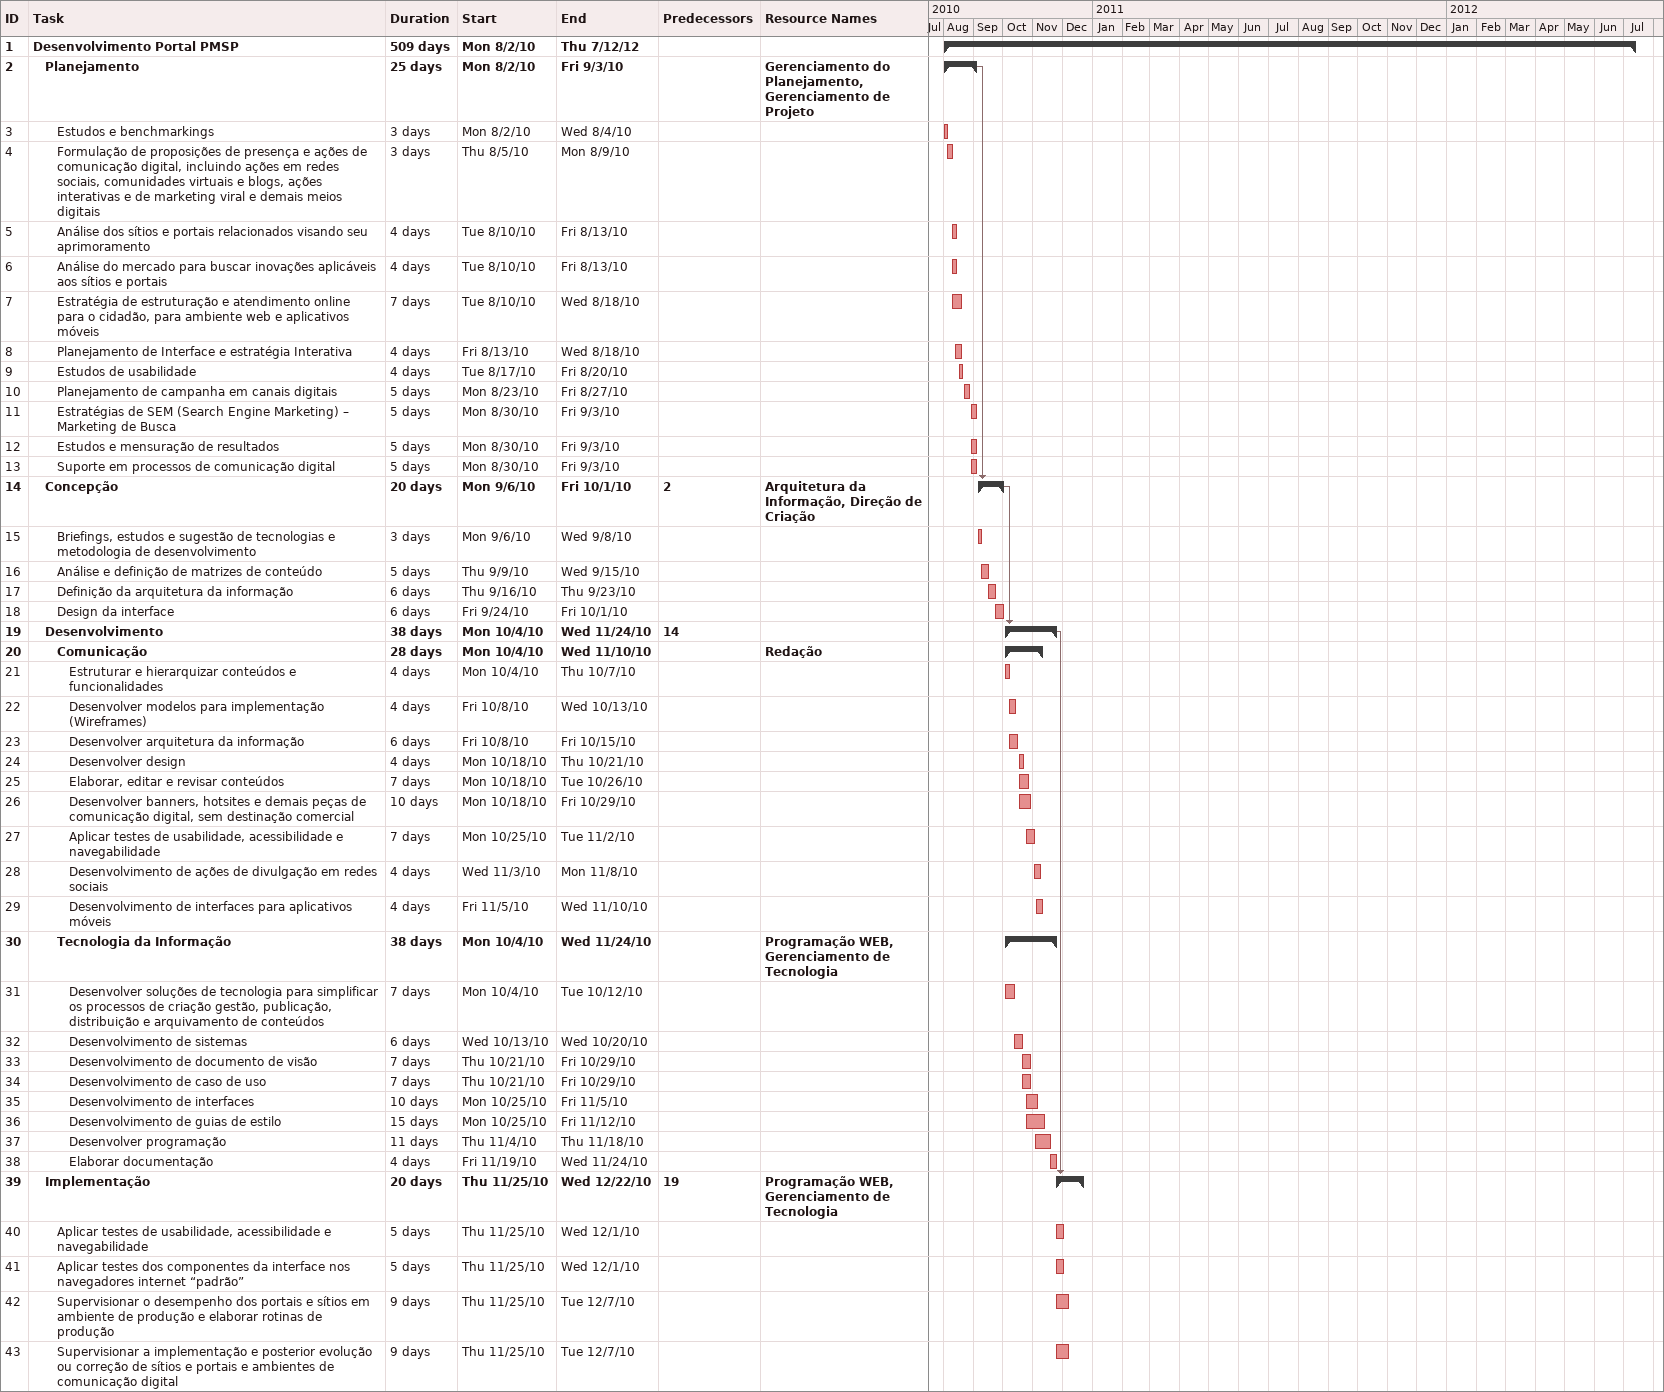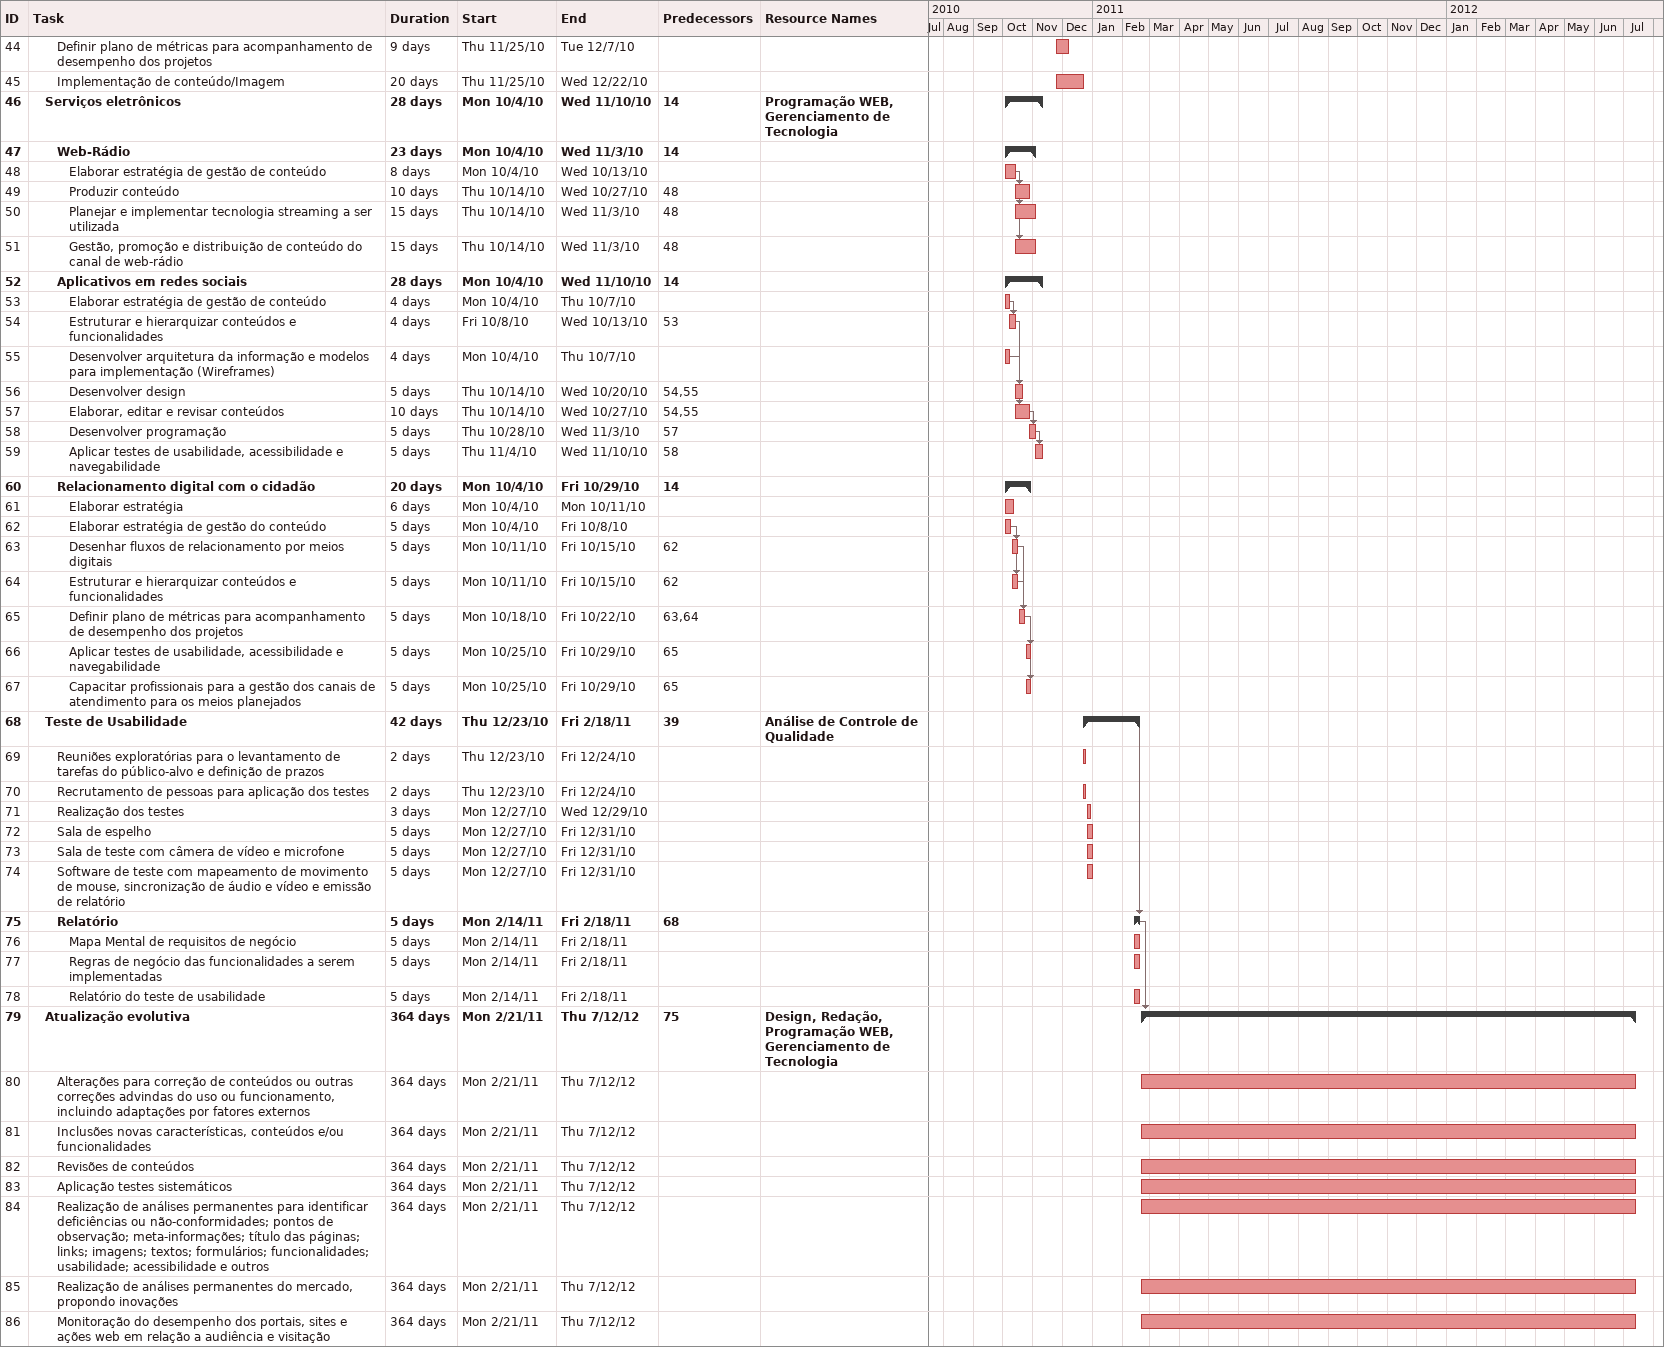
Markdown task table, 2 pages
| ID | Level | Task | Duration | Start | Finish | Predecessors | Resources |
|---|---|---|---|---|---|---|---|
| 1 | 1 | **Desenvolvimento Portal PMSP** | 509d | 2010-08-02 | 2012-07-12 |  |  |
| 2 | 2 | **Planejamento** | 25d | 2010-08-02 | 2010-09-03 |  | Gerenciamento do Planejamento, Gerenciamento de Projeto |
| 3 | 3 | Estudos e benchmarkings | 3d | 2010-08-02 | 2010-08-04 |  |  |
| 4 | 3 | Formulação de proposições de presença e ações de comunicação digital, incluindo ações em redes sociais, comunidades virtuais e blogs, ações interativas e de marketing viral e demais meios digitais | 3d | 2010-08-05 | 2010-08-09 |  |  |
| 5 | 3 | Análise dos sítios e portais relacionados visando seu aprimoramento | 4d | 2010-08-10 | 2010-08-13 |  |  |
| 6 | 3 | Análise do mercado para buscar inovações aplicáveis aos sítios e portais | 4d | 2010-08-10 | 2010-08-13 |  |  |
| 7 | 3 | Estratégia de estruturação e atendimento online para o cidadão, para ambiente web e aplicativos móveis | 7d | 2010-08-10 | 2010-08-18 |  |  |
| 8 | 3 | Planejamento de Interface e estratégia Interativa | 4d | 2010-08-13 | 2010-08-18 |  |  |
| 9 | 3 | Estudos de usabilidade | 4d | 2010-08-17 | 2010-08-20 |  |  |
| 10 | 3 | Planejamento de campanha em canais digitais | 5d | 2010-08-23 | 2010-08-27 |  |  |
| 11 | 3 | Estratégias de SEM (Search Engine Marketing) – Marketing de Busca | 5d | 2010-08-30 | 2010-09-03 |  |  |
| 12 | 3 | Estudos e mensuração de resultados | 5d | 2010-08-30 | 2010-09-03 |  |  |
| 13 | 3 | Suporte em processos de comunicação digital | 5d | 2010-08-30 | 2010-09-03 |  |  |
| 14 | 2 | **Concepção** | 20d | 2010-09-06 | 2010-10-01 | 2 | Arquitetura da Informação, Direção de Criação |
| 15 | 3 | Briefings, estudos e sugestão de tecnologias e metodologia de desenvolvimento | 3d | 2010-09-06 | 2010-09-08 |  |  |
| 16 | 3 | Análise e definição de matrizes de conteúdo | 5d | 2010-09-09 | 2010-09-15 |  |  |
| 17 | 3 | Definição da arquitetura da informação | 6d | 2010-09-16 | 2010-09-23 |  |  |
| 18 | 3 | Design da interface | 6d | 2010-09-24 | 2010-10-01 |  |  |
| 19 | 2 | **Desenvolvimento** | 38d | 2010-10-04 | 2010-11-24 | 14 |  |
| 20 | 3 | **Comunicação** | 28d | 2010-10-04 | 2010-11-10 |  | Redação |
| 21 | 4 | Estruturar e hierarquizar conteúdos e funcionalidades | 4d | 2010-10-04 | 2010-10-07 |  |  |
| 22 | 4 | Desenvolver modelos para implementação (Wireframes) | 4d | 2010-10-08 | 2010-10-13 |  |  |
| 23 | 4 | Desenvolver arquitetura da informação | 6d | 2010-10-08 | 2010-10-15 |  |  |
| 24 | 4 | Desenvolver design | 4d | 2010-10-18 | 2010-10-21 |  |  |
| 25 | 4 | Elaborar, editar e revisar conteúdos | 7d | 2010-10-18 | 2010-10-26 |  |  |
| 26 | 4 | Desenvolver banners, hotsites e demais peças de comunicação digital, sem destinação comercial | 10d | 2010-10-18 | 2010-10-29 |  |  |
| 27 | 4 | Aplicar testes de usabilidade, acessibilidade e navegabilidade | 7d | 2010-10-25 | 2010-11-02 |  |  |
| 28 | 4 | Desenvolvimento de ações de divulgação em redes sociais | 4d | 2010-11-03 | 2010-11-08 |  |  |
| 29 | 4 | Desenvolvimento de interfaces para aplicativos móveis | 4d | 2010-11-05 | 2010-11-10 |  |  |
| 30 | 3 | **Tecnologia da Informação** | 38d | 2010-10-04 | 2010-11-24 |  | Programação WEB, Gerenciamento de Tecnologia |
| 31 | 4 | Desenvolver soluções de tecnologia para simplificar os processos de criação gestão, publicação, distribuição e arquivamento de conteúdos | 7d | 2010-10-04 | 2010-10-12 |  |  |
| 32 | 4 | Desenvolvimento de sistemas | 6d | 2010-10-13 | 2010-10-20 |  |  |
| 33 | 4 | Desenvolvimento de documento de visão | 7d | 2010-10-21 | 2010-10-29 |  |  |
| 34 | 4 | Desenvolvimento de caso de uso | 7d | 2010-10-21 | 2010-10-29 |  |  |
| 35 | 4 | Desenvolvimento de interfaces | 10d | 2010-10-25 | 2010-11-05 |  |  |
| 36 | 4 | Desenvolvimento de guias de estilo | 15d | 2010-10-25 | 2010-11-12 |  |  |
| 37 | 4 | Desenvolver programação | 11d | 2010-11-04 | 2010-11-18 |  |  |
| 38 | 4 | Elaborar documentação | 4d | 2010-11-19 | 2010-11-24 |  |  |
| 39 | 2 | **Implementação** | 20d | 2010-11-25 | 2010-12-22 | 19 | Programação WEB, Gerenciamento de Tecnologia |
| 40 | 3 | Aplicar testes de usabilidade, acessibilidade e navegabilidade | 5d | 2010-11-25 | 2010-12-01 |  |  |
| 41 | 3 | Aplicar testes dos componentes da interface nos navegadores internet “padrão” | 5d | 2010-11-25 | 2010-12-01 |  |  |
| 42 | 3 | Supervisionar o desempenho dos portais e sítios em ambiente de produção e elaborar rotinas de produção | 9d | 2010-11-25 | 2010-12-07 |  |  |
| 43 | 3 | Supervisionar a implementação e posterior evolução ou correção de sítios e portais e ambientes de comunicação digital | 9d | 2010-11-25 | 2010-12-07 |  |  |
| 44 | 3 | Definir plano de métricas para acompanhamento de desempenho dos projetos | 9d | 2010-11-25 | 2010-12-07 |  |  |
| 45 | 3 | Implementação de conteúdo/Imagem | 20d | 2010-11-25 | 2010-12-22 |  |  |
| 46 | 2 | **Serviços eletrônicos** | 28d | 2010-10-04 | 2010-11-10 | 14 | Programação WEB, Gerenciamento de Tecnologia |
| 47 | 3 | **Web-Rádio** | 23d | 2010-10-04 | 2010-11-03 | 14 |  |
| 48 | 4 | Elaborar estratégia de gestão de conteúdo | 8d | 2010-10-04 | 2010-10-13 |  |  |
| 49 | 4 | Produzir conteúdo | 10d | 2010-10-14 | 2010-10-27 | 48 |  |
| 50 | 4 | Planejar e implementar tecnologia streaming a ser utilizada | 15d | 2010-10-14 | 2010-11-03 | 48 |  |
| 51 | 4 | Gestão, promoção e distribuição de conteúdo do canal de web-rádio | 15d | 2010-10-14 | 2010-11-03 | 48 |  |
| 52 | 3 | **Aplicativos em redes sociais** | 28d | 2010-10-04 | 2010-11-10 | 14 |  |
| 53 | 4 | Elaborar estratégia de gestão de conteúdo | 4d | 2010-10-04 | 2010-10-07 |  |  |
| 54 | 4 | Estruturar e hierarquizar conteúdos e funcionalidades | 4d | 2010-10-08 | 2010-10-13 | 53 |  |
| 55 | 4 | Desenvolver arquitetura da informação e modelos para implementação (Wireframes) | 4d | 2010-10-04 | 2010-10-07 |  |  |
| 56 | 4 | Desenvolver design | 5d | 2010-10-14 | 2010-10-20 | 54, 55 |  |
| 57 | 4 | Elaborar, editar e revisar conteúdos | 10d | 2010-10-14 | 2010-10-27 | 54, 55 |  |
| 58 | 4 | Desenvolver programação | 5d | 2010-10-28 | 2010-11-03 | 57 |  |
| 59 | 4 | Aplicar testes de usabilidade, acessibilidade e navegabilidade | 5d | 2010-11-04 | 2010-11-10 | 58 |  |
| 60 | 3 | **Relacionamento digital com o cidadão** | 20d | 2010-10-04 | 2010-10-29 | 14 |  |
| 61 | 4 | Elaborar estratégia | 6d | 2010-10-04 | 2010-10-11 |  |  |
| 62 | 4 | Elaborar estratégia de gestão do conteúdo | 5d | 2010-10-04 | 2010-10-08 |  |  |
| 63 | 4 | Desenhar fluxos de relacionamento por meios digitais | 5d | 2010-10-11 | 2010-10-15 | 62 |  |
| 64 | 4 | Estruturar e hierarquizar conteúdos e funcionalidades | 5d | 2010-10-11 | 2010-10-15 | 62 |  |
| 65 | 4 | Definir plano de métricas para acompanhamento de desempenho dos projetos | 5d | 2010-10-18 | 2010-10-22 | 63, 64 |  |
| 66 | 4 | Aplicar testes de usabilidade, acessibilidade e navegabilidade | 5d | 2010-10-25 | 2010-10-29 | 65 |  |
| 67 | 4 | Capacitar profissionais para a gestão dos canais de atendimento para os meios planejados | 5d | 2010-10-25 | 2010-10-29 | 65 |  |
| 68 | 2 | **Teste de Usabilidade** | 42d | 2010-12-23 | 2011-02-18 | 39 | Análise de Controle de Qualidade |
| 69 | 3 | Reuniões exploratórias para o levantamento de tarefas do público-alvo e definição de prazos | 2d | 2010-12-23 | 2010-12-24 |  |  |
| 70 | 3 | Recrutamento de pessoas para aplicação dos testes | 2d | 2010-12-23 | 2010-12-24 |  |  |
| 71 | 3 | Realização dos testes | 3d | 2010-12-27 | 2010-12-29 |  |  |
| 72 | 3 | Sala de espelho | 5d | 2010-12-27 | 2010-12-31 |  |  |
| 73 | 3 | Sala de teste com câmera de vídeo e microfone | 5d | 2010-12-27 | 2010-12-31 |  |  |
| 74 | 3 | Software de teste com mapeamento de movimento de mouse, sincronização de áudio e vídeo e emissão de relatório | 5d | 2010-12-27 | 2010-12-31 |  |  |
| 75 | 3 | **Relatório** | 5d | 2011-02-14 | 2011-02-18 | 68 |  |
| 76 | 4 | Mapa Mental de requisitos de negócio | 5d | 2011-02-14 | 2011-02-18 |  |  |
| 77 | 4 | Regras de negócio das funcionalidades a serem implementadas | 5d | 2011-02-14 | 2011-02-18 |  |  |
| 78 | 4 | Relatório do teste de usabilidade | 5d | 2011-02-14 | 2011-02-18 |  |  |
| 79 | 2 | **Atualização evolutiva** | 364d | 2011-02-21 | 2012-07-12 | 75 | Design, Redação, Programação WEB, Gerenciamento de Tecnologia |
| 80 | 3 | Alterações para correção de conteúdos ou outras correções advindas do uso ou funcionamento, incluindo adaptações por fatores externos | 364d | 2011-02-21 | 2012-07-12 |  |  |
| 81 | 3 | Inclusões novas características, conteúdos e/ou funcionalidades | 364d | 2011-02-21 | 2012-07-12 |  |  |
| 82 | 3 | Revisões de conteúdos | 364d | 2011-02-21 | 2012-07-12 |  |  |
| 83 | 3 | Aplicação testes sistemáticos | 364d | 2011-02-21 | 2012-07-12 |  |  |
| 84 | 3 | Realização de análises permanentes para identificar deficiências ou não-conformidades; pontos de observação; meta-informações; título das páginas; links; imagens; textos; formulários; funcionalidades; usabilidade; acessibilidade e outros | 364d | 2011-02-21 | 2012-07-12 |  |  |
| 85 | 3 | Realização de análises permanentes do mercado, propondo inovações | 364d | 2011-02-21 | 2012-07-12 |  |  |
| 86 | 3 | Monitoração do desempenho dos portais, sites e ações web em relação a audiência e visitação | 364d | 2011-02-21 | 2012-07-12 |  |  |
